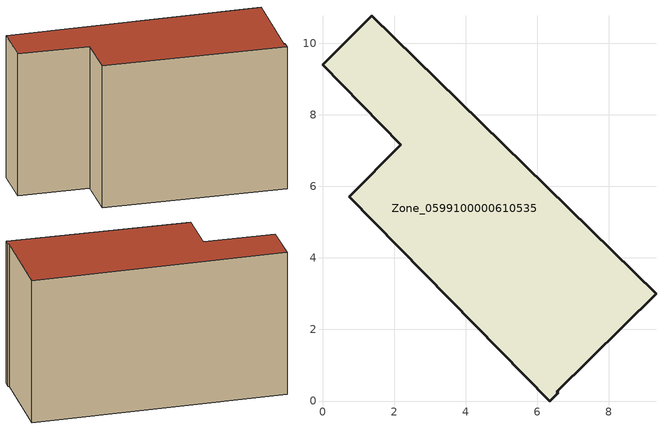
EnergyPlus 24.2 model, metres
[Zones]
Zone_0599100000610535
 floor ground (C_G): 6.36,0 0.75,5.71 2.19,7.16 0,9.39 1.38,10.76 9.32,2.99 6.54,0.27 6.58,0.23 z0
 wall outside (C_F): 6.54,0.27 9.32,2.99 1.38,10.76 0,9.39 2.19,7.16 0.75,5.71 6.36,0 6.58,0.23 6.54,0.27 z0:6.53
 roof outside (C_R): 0.75,5.71 6.36,0 6.58,0.23 6.54,0.27 9.32,2.99 1.38,10.76 0,9.39 2.19,7.16 z6.53
[BUILDING]
Pand.0599100000610535: North Axis=0; Terrain=City; Loads Convergence Tolerance Value=0.04; Temperature Convergence Tolerance Value=0.4; Solar Distribution=FullExterior; Maximum Number of Warmup Days=25; Minimum Number of Warmup Days=1
[Site:Location]
Rotterdam.The.Hague.AP_ZH_NLD Design_Conditions: Latitude=51.96; Longitude=4.45; Time Zone=1; Elevation=-4.5
[SITE:GROUNDTEMPERATURE:BUILDINGSURFACE]
18, 18, 18, 18, 18, 18, 18, 18, 18, 18, 18, 18
[MATERIAL] Thermal Absorptance=0.9; Solar Absorptance=0.7; Visible Absorptance=0.7
Name | Roughness | Thickness | Conductivity | Density | Specific Heat
G.TI.1946 | MediumSmooth | 0.15 | 1 | 540 | 1210
F.TI.1946 | Rough | 0.3 | 0.857143 | 1920 | 840
R.TI.1946 | MediumRough | 0.2 | 0.1 | 1500 | 1000
[CONSTRUCTION]
C_G: G.TI.1946
C_F: F.TI.1946
C_R: R.TI.1946
[ZONE]
Zone_0599100000610535: Type=1; Multiplier=1; Ceiling Height=Autocalculate; Volume=Autocalculate; Floor Area=autocalculate; Part of Total Floor Area=Yes
[ZONEINFILTRATION:DESIGNFLOWRATE]
Infil_Zone_0599100000610535: Zone or ZoneList or Space or SpaceList=Zone_0599100000610535; Schedule=AlwaysOn; Design Flow Rate Calculation Method=Flow/Area; Flow Rate per Floor Area=0.003; Constant Term Coefficient=1; Temperature Term Coefficient=0; Velocity Term Coefficient=0; Velocity Squared Term Coefficient=0
[HVACTEMPLATE:ZONE:IDEALLOADSAIRSYSTEM]
Zone_0599100000610535: Maximum Heating Supply Air Temperature=50; Minimum Cooling Supply Air Temperature=13; Maximum Heating Supply Air Humidity Ratio=0.0156; Minimum Cooling Supply Air Humidity Ratio=0.0077; Heating Limit=NoLimit; Cooling Limit=NoLimit; Dehumidification Control Type=ConstantSensibleHeatRatio; Cooling Sensible Heat Ratio=0.7; Dehumidification Setpoint=60; Humidification Control Type=None; Humidification Setpoint=30; Outdoor Air Method=None; Outdoor Air Flow Rate per Person=0.00944; Outdoor Air Flow Rate per Zone Floor Area=0; Outdoor Air Flow Rate per Zone=0; Demand Controlled Ventilation Type=None; Outdoor Air Economizer Type=NoEconomizer; Heat Recovery Type=None; Sensible Heat Recovery Effectiveness=0.7; Latent Heat Recovery Effectiveness=0.65
[ZONECONTROL:THERMOSTAT]
ThermostatControl_Zone_0599100000610535: Zone or ZoneList=Zone_0599100000610535; Control Type Schedule=DualSetpointControlType; Control 1=Thermostat_Zone_0599100000610535; Temperature Difference Between Cutout And Setpoint=0
[THERMOSTATSETPOINT:DUALSETPOINT]
Thermostat_Zone_0599100000610535: Heating Setpoint Temperature Schedule=HeatingSetpoint_Zone_0599100000610535; Cooling Setpoint Temperature Schedule=CoolingSetpoint_Zone_0599100000610535
[SCHEDULE:COMPACT]
HeatingSetpoint_Zone_0599100000610535: Through: 12/31, For: AllDays, Until: 24:00, 21
CoolingSetpoint_Zone_0599100000610535: Through: 12/31, For: AllDays, Until: 24:00, 24
DualSetpointControlType: Through: 12/31, For: AllDays, Until: 24:00, 4
AlwaysOn: Through: 12/31, For: AllDays, Until: 24:00, 1
